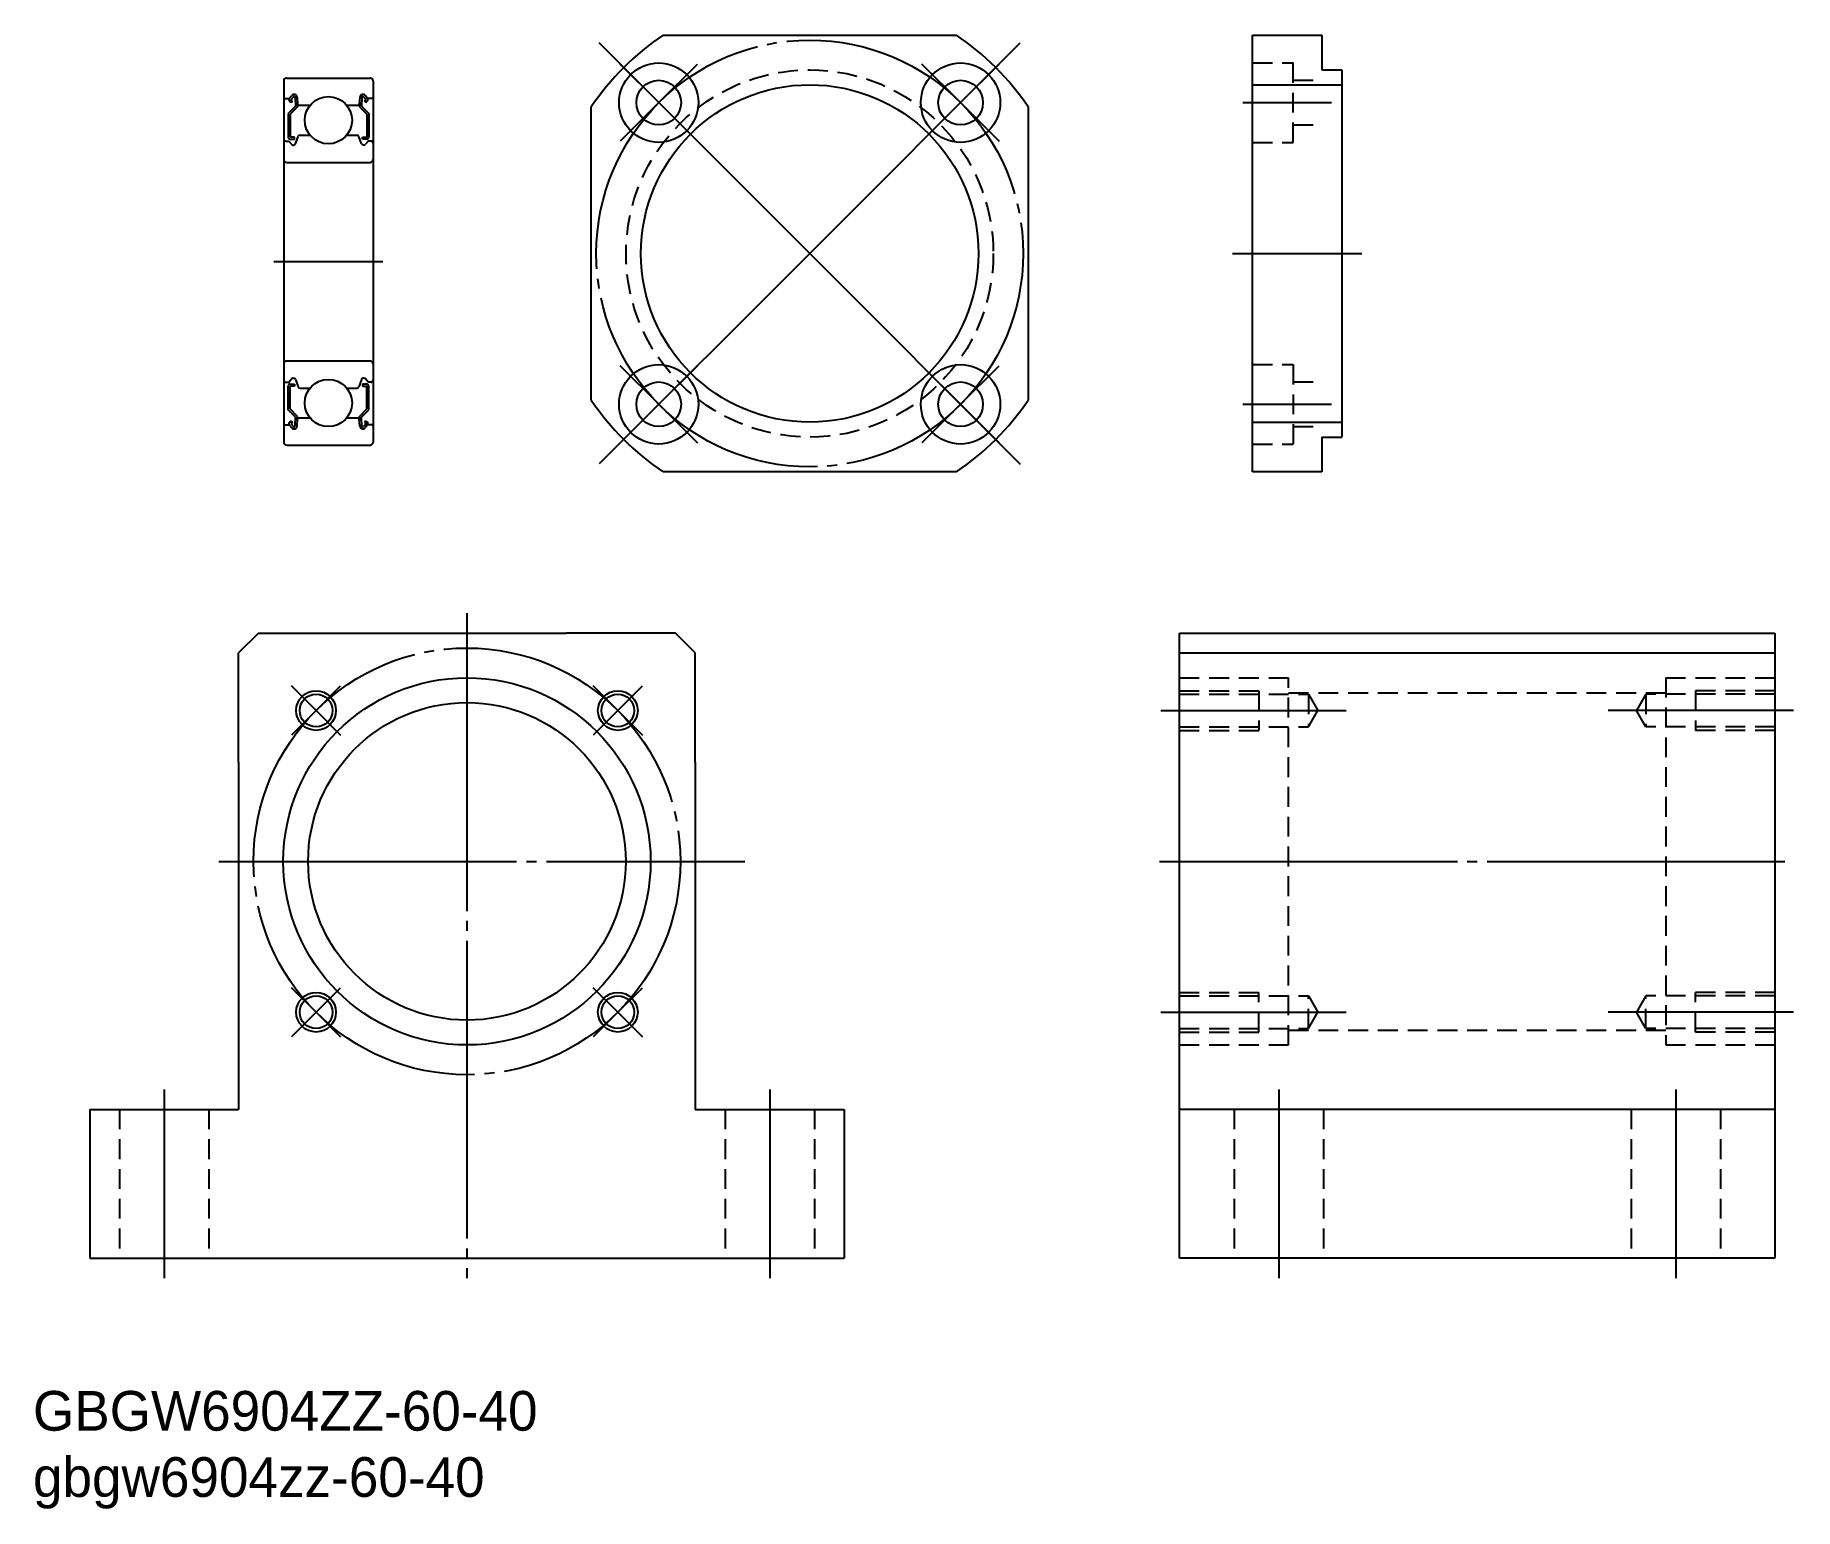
# Model space of a CAD drawing. Extents: x -127 to 50, y -45 to 104.
import ezdxf

# ---------------------------------------------------------------- set-up
doc = ezdxf.new("R2010")
doc.units = 0
doc.linetypes.add('CENTER', pattern=[33, 30, -1, 1, -1])
doc.linetypes.add('DASHED', pattern=[3, 2, -1])
doc.layers.get('0').update_dxf_attribs({"linetype": 'CONTINUOUS'})
doc.layers.add('CENTER', color=1, linetype='CENTER')

# ---------------------------------------------------------------- blocks, each defined once
blk = doc.blocks.new('*U2')
at = {"color": 7, "linetype": 'CONTINUOUS'}
for s, p in [('GBGW6904ZZ-60-40', (-127.47, -37.1)), ('gbgw6904zz-60-40', (-127.47, -43.77))]:
    blk.add_text(s, height=4, dxfattribs=at).set_placement(p)

msp = doc.modelspace()

# ---------------------------------------------------------------- linework, layer by layer
at = {"color": 7, "linetype": 'CONTINUOUS'}
for p, q in [((-64, 103.53), (-34.45, 103.53)), ((-4.61, 103.53), (2.39, 103.53)), ((-4.61, 59.53), (-4.61, 103.53)), ((2.39, 103.53), (2.39, 100.03)), ((2.39, 100.03), (4.39, 100.03)), ((4.39, 100.03), (4.39, 63.03)), ((-4.61, 98.53), (4.39, 98.53)), ((-71.22, 66.76), (-71.22, 96.3)), ((-27.22, 96.3), (-27.22, 66.76)), ((-4.61, 64.53), (4.39, 64.53)), ((2.39, 63.03), (2.39, 59.53)), ((2.39, 63.03), (4.39, 63.03)), ((-34.45, 59.53), (-64, 59.53)), ((2.39, 59.53), (-4.61, 59.53)), ((-104.75, 43.27), (-106.75, 41.27)), ((-104.75, 43.27), (-93.75, 43.27)), ((-93.75, 43.27), (-73.75, 43.27)), ((-62.75, 43.27), (-73.75, 43.27)), ((-60.75, 41.27), (-62.75, 43.27)), ((-11.97, -19.73), (-11.97, 43.27)), ((-11.97, -19.73), (-11.97, 43.27)), ((-11.97, 43.27), (48.03, 43.27)), ((48.03, 43.27), (48.03, -19.73)), ((-106.75, 30.27), (-106.75, 41.27)), ((-60.75, 30.27), (-60.75, 41.27)), ((-11.97, 41.27), (48.03, 41.27)), ((-106.75, 30.27), (-106.75, -4.73)), ((-60.75, 30.27), (-60.75, -4.73)), ((-121.75, -4.73), (-106.75, -4.73)), ((-121.75, -4.73), (-121.75, -19.73)), ((-60.75, -4.73), (-45.75, -4.73)), ((-45.75, -4.73), (-45.75, -19.73)), ((48.03, -4.73), (-11.97, -4.73)), ((-121.75, -19.73), (-45.75, -19.73)), ((48.03, -19.73), (-11.97, -19.73))]:
    msp.add_line(p, q, dxfattribs=at)
at = {"color": 3, "linetype": 'DASHED'}
for p, q in [((-4.61, 100.73), (-0.51, 100.73)), ((-0.51, 92.73), (-0.51, 100.73)), ((-0.51, 98.98), (2.39, 98.98)), ((-0.51, 94.48), (2.39, 94.48)), ((-4.61, 92.73), (-0.51, 92.73)), ((-4.61, 70.33), (-0.51, 70.33)), ((-0.51, 70.33), (-0.51, 62.33)), ((-0.51, 68.58), (2.39, 68.58)), ((-0.51, 64.08), (2.39, 64.08)), ((-4.61, 62.33), (-0.51, 62.33)), ((-11.97, 38.77), (-0.97, 38.77)), ((-11.97, 37.47), (-3.97, 37.47)), ((-3.97, 37.47), (-3.97, 33.47)), ((-0.97, 1.77), (-0.97, 38.77)), ((-0.97, 37.27), (37.03, 37.27)), ((37.03, 38.77), (48.03, 38.77)), ((37.03, 38.77), (37.03, 1.77)), ((40.03, 37.47), (40.03, 33.47)), ((48.03, 37.47), (40.03, 37.47)), ((-11.97, 37.12), (1.03, 37.12)), ((1.03, 37.12), (1.03, 33.82)), ((1.03, 37.12), (1.98, 35.47)), ((1.03, 33.82), (1.98, 35.47)), ((35.03, 37.12), (34.07, 35.47)), ((35.03, 33.82), (34.07, 35.47)), ((35.03, 37.12), (35.03, 33.82)), ((48.03, 37.12), (35.03, 37.12)), ((-11.97, 33.82), (1.03, 33.82)), ((48.03, 33.82), (35.03, 33.82)), ((-11.97, 33.47), (-3.97, 33.47)), ((48.03, 33.47), (40.03, 33.47)), ((-11.97, 7.07), (-3.97, 7.07)), ((-11.97, 6.72), (1.03, 6.72)), ((-3.97, 3.07), (-3.97, 7.07)), ((1.03, 3.42), (1.03, 6.72)), ((1.03, 6.72), (1.98, 5.07)), ((35.03, 6.72), (34.07, 5.07)), ((35.03, 3.42), (35.03, 6.72)), ((48.03, 6.72), (35.03, 6.72)), ((40.03, 3.07), (40.03, 7.07)), ((48.03, 7.07), (40.03, 7.07)), ((1.03, 3.42), (1.98, 5.07)), ((35.03, 3.42), (34.07, 5.07)), ((-11.97, 3.42), (1.03, 3.42)), ((-11.97, 3.07), (-3.97, 3.07)), ((-0.97, 3.27), (37.03, 3.27)), ((48.03, 3.42), (35.03, 3.42)), ((48.03, 3.07), (40.03, 3.07)), ((-11.97, 1.77), (-0.97, 1.77)), ((37.03, 1.77), (48.03, 1.77)), ((-118.75, -4.73), (-118.75, -19.73)), ((-109.75, -4.73), (-109.75, -19.73)), ((-57.75, -4.73), (-57.75, -19.73)), ((-48.75, -4.73), (-48.75, -19.73)), ((-6.47, -4.73), (-6.47, -19.73)), ((2.53, -4.73), (2.53, -19.73)), ((33.53, -4.73), (33.53, -19.73)), ((42.53, -4.73), (42.53, -19.73))]:
    msp.add_line(p, q, dxfattribs=at)
for p, q in [((-102.21, 98.91), (-102.21, 62.51)), ((-101.91, 99.21), (-93.51, 99.21)), ((-93.21, 98.91), (-93.21, 62.51)), ((-102.11, 97.16), (-101.65, 97.16)), ((-101.02, 96.39), (-101.77, 95.64)), ((-101.65, 97.16), (-101.4, 97.45)), ((-101.47, 96.75), (-101.62, 96.87)), ((-100.82, 96.31), (-101.57, 95.56)), ((-101.5, 97.03), (-101.24, 97.33)), ((-101.34, 96.9), (-101.5, 97.03)), ((-101.47, 96.75), (-101.34, 96.9)), ((-101.07, 97.27), (-101.02, 96.39)), ((-100.87, 97.29), (-100.81, 96.55)), ((-100.82, 96.78), (-100.82, 96.31)), ((-100.71, 96.46), (-99.56, 96.46)), ((-95.86, 96.46), (-94.71, 96.46)), ((-94.55, 97.28), (-94.61, 96.55)), ((-94.59, 96.78), (-94.59, 96.31)), ((-94.59, 96.31), (-93.84, 95.56)), ((-94.35, 97.26), (-94.39, 96.39)), ((-94.39, 96.39), (-93.64, 95.64)), ((-93.92, 97.03), (-94.17, 97.32)), ((-94.07, 96.9), (-93.92, 97.03)), ((-93.95, 96.75), (-94.07, 96.9)), ((-93.77, 97.16), (-94.01, 97.45)), ((-93.95, 96.75), (-93.79, 96.87)), ((-93.31, 97.16), (-93.77, 97.16)), ((-101.77, 95.64), (-101.77, 93.26)), ((-101.57, 95.56), (-101.57, 93.26)), ((-93.84, 95.56), (-93.84, 93.26)), ((-93.64, 95.64), (-93.64, 93.26)), ((-102.01, 92.86), (-101.71, 92.86)), ((-101.71, 92.86), (-101.43, 92.53)), ((-101.12, 93.26), (-101.57, 93.26)), ((-101.57, 93.06), (-101.12, 93.06)), ((-101.28, 92.46), (-101.21, 92.46)), ((-101.12, 93.06), (-101.12, 93.26)), ((-101.03, 92.59), (-100.76, 93.33)), ((-100.57, 93.46), (-99.56, 93.46)), ((-95.86, 93.46), (-94.85, 93.46)), ((-94.39, 92.59), (-94.66, 93.32)), ((-94.29, 93.06), (-94.29, 93.26)), ((-94.29, 93.26), (-93.84, 93.26)), ((-93.84, 93.06), (-94.29, 93.06)), ((-94.14, 92.46), (-94.2, 92.46)), ((-93.71, 92.86), (-93.98, 92.53)), ((-93.41, 92.86), (-93.71, 92.86)), ((-101.91, 90.71), (-93.51, 90.71)), ((-101.91, 70.71), (-93.51, 70.71)), ((-102.01, 68.56), (-101.71, 68.56)), ((-101.77, 65.77), (-101.77, 68.16)), ((-101.71, 68.56), (-101.43, 68.89)), ((-101.57, 68.36), (-101.12, 68.36)), ((-101.12, 68.16), (-101.57, 68.16)), ((-101.57, 65.86), (-101.57, 68.16)), ((-101.28, 68.96), (-101.21, 68.96)), ((-101.12, 68.36), (-101.12, 68.16)), ((-101.03, 68.83), (-100.76, 68.09)), ((-100.57, 67.96), (-99.56, 67.96)), ((-100.32, 67.96), (-100.32, 67.96)), ((-100.06, 67.96), (-100.06, 67.96)), ((-95.86, 67.96), (-94.85, 67.96)), ((-94.39, 68.82), (-94.66, 68.09)), ((-94.29, 68.36), (-94.29, 68.16)), ((-93.84, 68.36), (-94.29, 68.36)), ((-94.29, 68.16), (-93.84, 68.16)), ((-94.14, 68.96), (-94.2, 68.96)), ((-93.71, 68.56), (-93.98, 68.89)), ((-93.84, 65.86), (-93.84, 68.16)), ((-93.41, 68.56), (-93.71, 68.56)), ((-93.64, 65.77), (-93.64, 68.16)), ((-101.02, 65.02), (-101.77, 65.77)), ((-100.82, 65.11), (-101.57, 65.86)), ((-94.59, 65.11), (-93.84, 65.86)), ((-94.39, 65.02), (-93.64, 65.77)), ((-102.11, 64.26), (-101.65, 64.26)), ((-101.65, 64.26), (-101.4, 63.96)), ((-101.47, 64.67), (-101.62, 64.54)), ((-101.34, 64.51), (-101.5, 64.39)), ((-101.5, 64.39), (-101.24, 64.09)), ((-101.47, 64.67), (-101.34, 64.51)), ((-101.07, 64.15), (-101.02, 65.02)), ((-100.87, 64.13), (-100.81, 64.87)), ((-100.82, 64.64), (-100.82, 65.11)), ((-100.71, 64.96), (-99.56, 64.96)), ((-95.86, 64.96), (-94.71, 64.96)), ((-94.55, 64.13), (-94.61, 64.87)), ((-94.59, 64.64), (-94.59, 65.11)), ((-94.35, 64.15), (-94.39, 65.02)), ((-93.92, 64.39), (-94.17, 64.09)), ((-93.95, 64.67), (-94.07, 64.51)), ((-94.07, 64.51), (-93.92, 64.39)), ((-93.77, 64.26), (-94.01, 63.96)), ((-93.95, 64.67), (-93.79, 64.54)), ((-93.31, 64.26), (-93.77, 64.26)), ((-101.91, 62.21), (-93.51, 62.21))]:
    msp.add_line(p, q)
at = {"color": 7, "linetype": 'CONTINUOUS'}
for centre, radius in [((-64.43, 96.73), 4), ((-34.02, 96.73), 4), ((-64.43, 96.73), 2.25), ((-49.22, 81.53), 17), ((-34.02, 96.73), 2.25), ((-64.43, 66.33), 4), ((-34.02, 66.33), 4), ((-64.43, 66.33), 2.25), ((-34.02, 66.33), 2.25), ((-83.75, 20.27), 18.5), ((-98.95, 35.47), 1.65), ((-83.75, 20.27), 16), ((-68.55, 35.47), 1.65), ((-98.95, 5.07), 1.65), ((-68.55, 5.07), 1.65)]:
    msp.add_circle(centre, radius, dxfattribs=at)
at = {"color": 3, "linetype": 'DASHED'}
msp.add_circle((-49.22, 81.53), 18.5, dxfattribs=at)
for centre in [(-97.71, 94.96), (-97.71, 66.46)]:
    msp.add_circle(centre, 2.38)
at = {"color": 3, "linetype": 'CONTINUOUS'}
for centre in [(-98.95, 35.47), (-68.55, 35.47), (-98.95, 5.07), (-68.55, 5.07)]:
    msp.add_circle(centre, 2, dxfattribs=at)
at = {"color": 7, "linetype": 'CONTINUOUS'}
for start, end in [(123.8819, 146.1181), (33.8819, 56.1181), (213.8819, 236.1181), (303.8819, 326.1181)]:
    msp.add_arc((-49.22, 81.53), 26.5, start, end, dxfattribs=at)
for centre, radius, start, end in [((-101.91, 98.91), 0.3, 90, 180), ((-101.17, 97.26), 0.3, 4.9967, 140.001), ((-94.24, 97.25), 0.303, 40.0459, 175.0792), ((-93.51, 98.91), 0.3, 0, 90), ((-102.11, 97.26), 0.1, 180, 270), ((-101.49, 97.03), 0.2, 140.001, 230.0801), ((-101.17, 97.26), 0.1, 2.8199, 140.0012), ((-100.71, 96.56), 0.1, 184.9967, 269.9995), ((-94.71, 96.56), 0.1, 269.9995, 354.8557), ((-94.24, 97.25), 0.103, 39.874, 175.0048), ((-93.92, 97.03), 0.2, 309.9138, 40.1318), ((-93.31, 97.26), 0.1, 269.9995, 359.9913), ((-102.01, 92.66), 0.2, 90, 180), ((-101.57, 93.26), 0.2, 180, 270), ((-101.28, 92.66), 0.2, 219.9921, 270), ((-101.21, 92.66), 0.2, 270, 339.9919), ((-100.57, 93.26), 0.2, 90, 159.9919), ((-94.85, 93.26), 0.2, 19.8845, 90.0002), ((-94.2, 92.66), 0.2, 199.8883, 269.9998), ((-94.14, 92.66), 0.2, 269.9998, 319.8616), ((-93.84, 93.26), 0.2, 269.9998, 359.9956), ((-93.41, 92.66), 0.2, 359.9956, 90.0002), ((-101.91, 91.01), 0.3, 180, 270), ((-93.51, 91.01), 0.3, 270, 0), ((-101.91, 70.41), 0.3, 90, 180), ((-93.51, 70.41), 0.3, 0, 90), ((-102.01, 68.76), 0.2, 180, 270), ((-101.57, 68.16), 0.2, 90, 180), ((-101.28, 68.76), 0.2, 90, 140.0079), ((-101.21, 68.76), 0.2, 20.0081, 90), ((-100.57, 68.16), 0.2, 200.0081, 270), ((-94.85, 68.16), 0.2, 269.9998, 340.1155), ((-94.2, 68.76), 0.2, 90.0002, 160.1117), ((-94.14, 68.76), 0.2, 40.1384, 90.0002), ((-93.84, 68.16), 0.2, 0.0044, 90.0002), ((-93.41, 68.76), 0.2, 269.9998, 0.0044), ((-102.11, 64.16), 0.1, 90, 180), ((-101.49, 64.39), 0.2, 129.9199, 219.999), ((-101.17, 64.15), 0.3, 219.999, 355.0033), ((-101.17, 64.15), 0.1, 219.9988, 357.1801), ((-100.71, 64.86), 0.1, 90.0005, 175.0033), ((-94.71, 64.86), 0.1, 5.1443, 90.0005), ((-94.24, 64.16), 0.303, 184.9207, 319.9541), ((-94.24, 64.16), 0.103, 184.9952, 320.126), ((-93.92, 64.39), 0.2, 319.8682, 50.0862), ((-93.31, 64.16), 0.1, 0.0087, 90.0005), ((-101.91, 62.51), 0.3, 180, 270), ((-93.51, 62.51), 0.3, 270, 0)]:
    msp.add_arc(centre, radius, start, end)
at = {"layer": 'CENTER', "color": 1, "linetype": 'CENTER'}
for p, q in [((-49.22, 81.53), (-70.79, 103.1)), ((-49.22, 81.53), (-27.66, 103.1)), ((-64.43, 96.73), (-68.32, 100.62)), ((-64.43, 96.73), (-60.54, 100.62)), ((-34.02, 96.73), (-37.91, 100.62)), ((-34.02, 96.73), (-30.13, 100.62)), ((-64.43, 96.73), (-68.32, 92.84)), ((-64.43, 96.73), (-60.54, 92.84)), ((-34.02, 96.73), (-37.91, 92.84)), ((-34.02, 96.73), (-30.13, 92.84)), ((-5.57, 96.73), (3.35, 96.73)), ((-103.21, 80.71), (-92.21, 80.71)), ((-49.22, 81.53), (-70.79, 59.96)), ((-49.22, 81.53), (-27.66, 59.96)), ((-6.61, 81.53), (6.39, 81.53)), ((-64.43, 66.33), (-68.32, 70.22)), ((-64.43, 66.33), (-60.54, 70.22)), ((-34.02, 66.33), (-37.91, 70.22)), ((-34.02, 66.33), (-30.13, 70.22)), ((-64.43, 66.33), (-68.32, 62.44)), ((-64.43, 66.33), (-60.54, 62.44)), ((-34.02, 66.33), (-37.91, 62.44)), ((-34.02, 66.33), (-30.13, 62.44)), ((-5.57, 66.33), (3.35, 66.33)), ((-83.75, 45.27), (-83.75, -21.73)), ((-98.95, 35.47), (-101.43, 37.95)), ((-98.95, 35.47), (-96.48, 37.95)), ((-68.55, 35.47), (-71.02, 37.95)), ((-68.55, 35.47), (-66.07, 37.95)), ((-98.95, 35.47), (-101.43, 33)), ((-98.95, 35.47), (-96.48, 33)), ((-68.55, 35.47), (-71.02, 33)), ((-68.55, 35.47), (-66.07, 33)), ((-13.83, 35.47), (4.82, 35.47)), ((49.89, 35.47), (31.23, 35.47)), ((-108.75, 20.27), (-55.75, 20.27)), ((-13.97, 20.27), (50.03, 20.27)), ((-98.95, 5.07), (-101.43, 7.54)), ((-98.95, 5.07), (-96.48, 7.54)), ((-68.55, 5.07), (-71.02, 7.54)), ((-68.55, 5.07), (-66.07, 7.54)), ((-98.95, 5.07), (-101.43, 2.59)), ((-98.95, 5.07), (-96.48, 2.59)), ((-68.55, 5.07), (-71.02, 2.59)), ((-68.55, 5.07), (-66.07, 2.59)), ((-13.83, 5.07), (4.82, 5.07)), ((49.89, 5.07), (31.23, 5.07)), ((-114.25, -2.73), (-114.25, -21.73)), ((-53.25, -2.73), (-53.25, -21.73)), ((-1.97, -2.73), (-1.97, -21.73)), ((38.03, -2.73), (38.03, -21.73))]:
    msp.add_line(p, q, dxfattribs=at)
for centre in [(-49.22, 81.53), (-83.75, 20.27)]:
    msp.add_circle(centre, 21.5, dxfattribs=at)

# ---------------------------------------------------------------- block references
at = {"color": 7, "linetype": 'CONTINUOUS'}
msp.add_blockref('*U2', (0, 0), dxfattribs=at)

doc.saveas('drawing.dxf')
